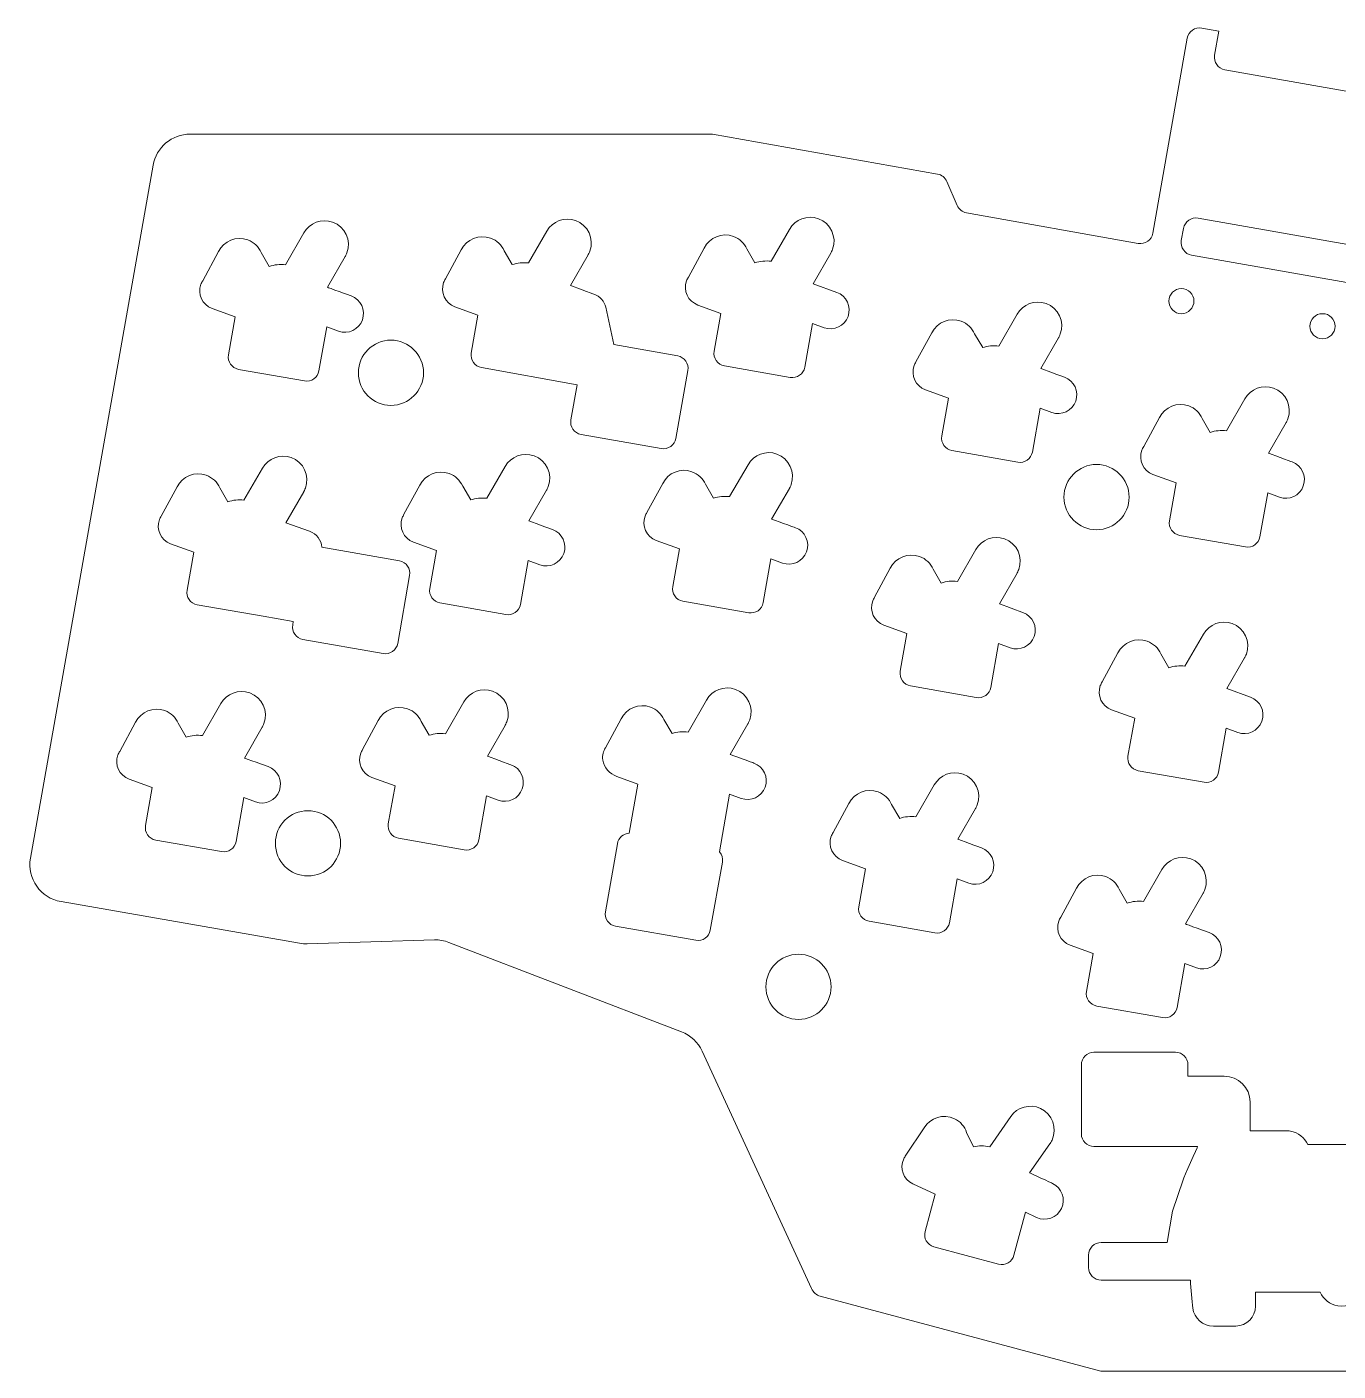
# Model space of a CAD drawing. Header units: millimetres. Extents: x 19 to 234, y -107 to 0.
# Drawn here: x 19.3 to 123.8, y -107.1 to 0.1 of the extents above; entities that cross this region are included whole.
import ezdxf

# ---------------------------------------------------------------- set-up
doc = ezdxf.new("R2010")
doc.units = ezdxf.units.MM
doc.header["$MEASUREMENT"] = 0
doc.layers.add('cut', color=7, linetype='Continuous', lineweight=0)

msp = doc.modelspace()

# ---------------------------------------------------------------- linework, layer by layer
at = {"layer": 'cut', "color": 18, "lineweight": 9, "true_color": 0x000000}
for points, knots in [([(233.79, -66.18), (233.79, -66.18), (224.05, -10.95), (224.05, -10.95), (223.8, -9.52), (222.55, -8.47), (221.09, -8.47), (221.09, -8.47), (162.27, -8.47), (162.27, -8.47), (162.27, -8.47), (161.22, -14.41), (161.22, -14.41), (161.08, -15.23), (160.3, -15.77), (159.48, -15.63), (159.48, -15.63), (152.59, -14.41), (152.59, -14.41), (151.77, -14.27), (151.23, -13.49), (151.37, -12.67), (151.37, -12.67), (152.39, -6.91), (152.39, -6.91), (152.39, -6.91), (144.87, -5.6), (144.87, -5.6), (144.87, -5.6), (144.51, -7.56), (144.51, -7.56), (144.41, -8.1), (143.89, -8.47), (143.35, -8.37), (143.35, -8.37), (114.8, -3.34), (114.8, -3.34), (114.25, -3.24), (113.89, -2.72), (113.98, -2.17), (113.98, -2.17), (114.33, -0.25), (114.33, -0.25), (114.33, -0.25), (112.96, -0.02), (112.96, -0.02), (112.42, 0.08), (111.9, -0.28), (111.8, -0.83), (111.8, -0.83), (109.06, -16.37), (109.06, -16.37), (108.97, -16.91), (108.45, -17.27), (107.9, -17.18), (107.9, -17.18), (94.2, -14.74), (94.2, -14.74), (93.87, -14.68), (93.59, -14.46), (93.46, -14.15), (93.46, -14.15), (92.63, -12.24), (92.63, -12.24), (92.5, -11.93), (92.22, -11.71), (91.89, -11.65), (91.89, -11.65), (73.93, -8.47), (73.93, -8.47), (73.93, -8.47), (32.28, -8.47), (32.28, -8.47), (30.83, -8.47), (29.58, -9.52), (29.33, -10.95), (29.33, -10.95), (19.55, -66.18), (19.55, -66.18), (19.27, -67.81), (20.36, -69.37), (21.99, -69.65), (21.99, -69.65), (41.02, -72.96), (41.02, -72.96), (41.22, -73), (41.43, -73.01), (41.63, -73.01), (41.63, -73.01), (51.76, -72.7), (51.76, -72.7), (52.15, -72.69), (52.55, -72.75), (52.92, -72.9), (52.92, -72.9), (71.47, -80.02), (71.47, -80.02), (72.2, -80.3), (72.79, -80.86), (73.12, -81.57), (73.12, -81.57), (81.85, -100.49), (81.85, -100.49), (81.97, -100.79), (82.22, -101.01), (82.52, -101.1), (82.52, -101.1), (104.9, -107.07), (104.9, -107.07), (104.9, -107.07), (148.46, -107.07), (148.46, -107.07), (148.46, -107.07), (170.85, -101.07), (170.85, -101.07), (171.16, -100.99), (171.41, -100.77), (171.52, -100.47), (171.52, -100.47), (180.26, -81.57), (180.26, -81.57), (180.59, -80.86), (181.18, -80.3), (181.91, -80.02), (181.91, -80.02), (200.44, -72.9), (200.44, -72.9), (200.82, -72.75), (201.21, -72.69), (201.61, -72.7), (201.61, -72.7), (211.74, -73.01), (211.74, -73.01), (211.94, -73.01), (212.14, -73), (212.34, -72.96), (212.34, -72.96), (231.35, -69.66), (231.35, -69.66), (232.98, -69.37), (234.07, -67.82), (233.79, -66.18)], [0, 0, 0, 0, 1, 1, 1, 2, 2, 2, 3, 3, 3, 4, 4, 4, 5, 5, 5, 6, 6, 6, 7, 7, 7, 8, 8, 8, 9, 9, 9, 10, 10, 10, 11, 11, 11, 12, 12, 12, 13, 13, 13, 14, 14, 14, 15, 15, 15, 16, 16, 16, 17, 17, 17, 18, 18, 18, 19, 19, 19, 20, 20, 20, 21, 21, 21, 22, 22, 22, 23, 23, 23, 24, 24, 24, 25, 25, 25, 26, 26, 26, 27, 27, 27, 28, 28, 28, 29, 29, 29, 30, 30, 30, 31, 31, 31, 32, 32, 32, 33, 33, 33, 34, 34, 34, 35, 35, 35, 36, 36, 36, 37, 37, 37, 38, 38, 38, 39, 39, 39, 40, 40, 40, 41, 41, 41, 42, 42, 42, 43, 43, 43, 44, 44, 44, 45, 45, 45, 46, 46, 46, 47, 47, 47, 47]), ([(71.87, -20.16), (71.91, -20.06), (71.96, -19.96), (72.02, -19.87), (72.02, -19.87), (73.28, -17.55), (73.28, -17.55), (73.71, -16.7), (74.7, -16.29), (75.61, -16.62), (76.11, -16.8), (76.49, -17.17), (76.69, -17.62), (76.69, -17.62), (77.33, -18.73), (77.33, -18.73), (77.74, -18.6), (78.18, -18.55), (78.62, -18.6), (78.62, -18.6), (80.09, -16.06), (80.09, -16.06), (80.54, -15.27), (81.5, -14.89), (82.39, -15.21), (83.37, -15.57), (83.88, -16.66), (83.52, -17.65), (83.48, -17.75), (83.38, -17.95), (83.38, -17.95), (83.38, -17.95), (81.97, -20.4), (81.97, -20.4), (81.97, -20.4), (83.85, -21.08), (83.85, -21.08), (84.63, -21.36), (85.04, -22.22), (84.75, -23), (84.47, -23.77), (83.62, -24.17), (82.84, -23.9), (82.84, -23.9), (81.91, -23.56), (81.91, -23.56), (81.91, -23.56), (81.3, -27.05), (81.3, -27.05), (81.2, -27.59), (80.68, -27.96), (80.14, -27.86), (80.14, -27.86), (74.89, -26.94), (74.89, -26.94), (74.34, -26.84), (73.98, -26.32), (74.07, -25.78), (74.07, -25.78), (74.61, -22.76), (74.61, -22.76), (74.61, -22.76), (72.77, -22.09), (72.77, -22.09), (71.99, -21.8), (71.59, -20.94), (71.87, -20.16)], [0, 0, 0, 0, 1, 1, 1, 2, 2, 2, 3, 3, 3, 4, 4, 4, 5, 5, 5, 6, 6, 6, 7, 7, 7, 8, 8, 8, 9, 9, 9, 10, 10, 10, 11, 11, 11, 12, 12, 12, 13, 13, 13, 14, 14, 14, 15, 15, 15, 16, 16, 16, 17, 17, 17, 18, 18, 18, 19, 19, 19, 20, 20, 20, 21, 21, 21, 22, 22, 22, 22]), ([(33.14, -20.44), (33.18, -20.34), (33.23, -20.24), (33.29, -20.15), (33.29, -20.15), (34.54, -17.83), (34.54, -17.83), (34.97, -16.98), (35.97, -16.57), (36.88, -16.9), (37.38, -17.08), (37.75, -17.45), (37.96, -17.9), (37.96, -17.9), (38.6, -19.01), (38.6, -19.01), (39.01, -18.88), (39.45, -18.83), (39.89, -18.88), (39.89, -18.88), (41.36, -16.34), (41.36, -16.34), (41.81, -15.55), (42.77, -15.17), (43.65, -15.49), (44.64, -15.85), (45.15, -16.94), (44.79, -17.93), (44.75, -18.03), (44.65, -18.23), (44.65, -18.23), (44.65, -18.23), (43.24, -20.68), (43.24, -20.68), (43.24, -20.68), (45.11, -21.36), (45.12, -21.36), (45.9, -21.64), (46.3, -22.5), (46.02, -23.28), (45.74, -24.05), (44.89, -24.45), (44.11, -24.18), (44.11, -24.18), (43.18, -23.84), (43.18, -23.84), (43.18, -23.84), (42.56, -27.33), (42.56, -27.33), (42.47, -27.87), (41.95, -28.24), (41.4, -28.14), (41.4, -28.14), (36.15, -27.22), (36.15, -27.22), (35.61, -27.12), (35.25, -26.6), (35.34, -26.06), (35.34, -26.06), (35.88, -23.04), (35.88, -23.04), (35.88, -23.04), (34.03, -22.37), (34.03, -22.37), (33.26, -22.08), (32.85, -21.22), (33.14, -20.44)], [0, 0, 0, 0, 1, 1, 1, 2, 2, 2, 3, 3, 3, 4, 4, 4, 5, 5, 5, 6, 6, 6, 7, 7, 7, 8, 8, 8, 9, 9, 9, 10, 10, 10, 11, 11, 11, 12, 12, 12, 13, 13, 13, 14, 14, 14, 15, 15, 15, 16, 16, 16, 17, 17, 17, 18, 18, 18, 19, 19, 19, 20, 20, 20, 21, 21, 21, 22, 22, 22, 22]), ([(62.65, -31.24), (62.65, -31.24), (63.14, -28.44), (63.14, -28.44), (63.14, -28.44), (55.52, -27.08), (55.52, -27.08), (54.98, -26.98), (54.61, -26.46), (54.71, -25.92), (54.71, -25.92), (55.24, -22.9), (55.24, -22.9), (55.24, -22.9), (53.4, -22.23), (53.4, -22.23), (52.62, -21.94), (52.22, -21.08), (52.5, -20.3), (52.54, -20.2), (52.59, -20.1), (52.65, -20.01), (52.65, -20.01), (53.91, -17.69), (53.91, -17.69), (54.34, -16.84), (55.33, -16.43), (56.25, -16.76), (56.75, -16.94), (57.12, -17.31), (57.32, -17.76), (57.32, -17.76), (57.97, -18.87), (57.97, -18.87), (58.38, -18.74), (58.81, -18.69), (59.26, -18.74), (59.26, -18.74), (60.72, -16.2), (60.72, -16.2), (61.17, -15.41), (62.14, -15.03), (63.02, -15.35), (64.01, -15.71), (64.52, -16.8), (64.16, -17.79), (64.12, -17.89), (64.02, -18.09), (64.02, -18.09), (64.02, -18.09), (62.61, -20.54), (62.61, -20.54), (62.61, -20.54), (64.48, -21.22), (64.49, -21.22), (64.98, -21.4), (65.32, -21.8), (65.43, -22.27), (65.43, -22.27), (65.43, -22.27), (65.43, -22.27), (65.43, -22.27), (66.07, -25.25), (66.07, -25.25), (66.07, -25.25), (71.17, -26.15), (71.17, -26.15), (71.71, -26.24), (72.07, -26.76), (71.98, -27.3), (71.98, -27.3), (71.02, -32.72), (71.02, -32.72), (70.93, -33.26), (70.41, -33.63), (69.86, -33.53), (69.86, -33.53), (63.46, -32.4), (63.46, -32.4), (62.92, -32.31), (62.55, -31.79), (62.65, -31.24)], [0, 0, 0, 0, 1, 1, 1, 2, 2, 2, 3, 3, 3, 4, 4, 4, 5, 5, 5, 6, 6, 6, 7, 7, 7, 8, 8, 8, 9, 9, 9, 10, 10, 10, 11, 11, 11, 12, 12, 12, 13, 13, 13, 14, 14, 14, 15, 15, 15, 16, 16, 16, 17, 17, 17, 18, 18, 18, 19, 19, 19, 20, 20, 20, 21, 21, 21, 22, 22, 22, 23, 23, 23, 24, 24, 24, 25, 25, 25, 26, 26, 26, 27, 27, 27, 27]), ([(111.33, -16.95), (111.33, -16.95), (111.51, -15.98), (111.51, -15.98), (111.6, -15.43), (112.12, -15.07), (112.67, -15.16), (112.67, -15.16), (141.22, -20.2), (141.22, -20.2), (141.77, -20.29), (142.13, -20.81), (142.03, -21.36), (142.03, -21.36), (141.86, -22.34), (141.86, -22.34), (141.77, -22.88), (141.25, -23.25), (140.7, -23.15), (140.7, -23.15), (112.15, -18.12), (112.15, -18.12), (111.6, -18.02), (111.24, -17.5), (111.33, -16.95)], [0, 0, 0, 0, 1, 1, 1, 2, 2, 2, 3, 3, 3, 4, 4, 4, 5, 5, 5, 6, 6, 6, 7, 7, 7, 8, 8, 8, 8]), ([(111.34, -20.78), (111.89, -20.78), (112.34, -21.23), (112.34, -21.78), (112.34, -22.33), (111.89, -22.78), (111.34, -22.78), (110.79, -22.78), (110.34, -22.33), (110.34, -21.78), (110.34, -21.23), (110.79, -20.78), (111.34, -20.78)], [0, 0, 0, 0, 1, 1, 1, 2, 2, 2, 3, 3, 3, 4, 4, 4, 4]), ([(90.03, -26.92), (90.06, -26.81), (90.11, -26.72), (90.17, -26.63), (90.17, -26.63), (91.43, -24.3), (91.43, -24.3), (91.86, -23.46), (92.85, -23.04), (93.77, -23.38), (94.27, -23.56), (94.64, -23.93), (94.85, -24.38), (94.85, -24.38), (95.49, -25.49), (95.49, -25.49), (95.9, -25.35), (96.34, -25.31), (96.78, -25.36), (96.78, -25.36), (98.24, -22.82), (98.24, -22.82), (98.69, -22.03), (99.66, -21.65), (100.54, -21.97), (101.53, -22.33), (102.04, -23.42), (101.68, -24.4), (101.64, -24.51), (101.54, -24.7), (101.54, -24.7), (101.54, -24.7), (100.13, -27.15), (100.13, -27.15), (100.13, -27.15), (102, -27.83), (102.01, -27.84), (102.79, -28.12), (103.19, -28.98), (102.91, -29.76), (102.63, -30.53), (101.77, -30.93), (101, -30.66), (101, -30.66), (100.07, -30.32), (100.07, -30.32), (100.07, -30.32), (99.45, -33.81), (99.45, -33.81), (99.35, -34.35), (98.84, -34.71), (98.29, -34.62), (98.29, -34.62), (93.04, -33.69), (93.04, -33.69), (92.5, -33.6), (92.13, -33.08), (92.23, -32.53), (92.23, -32.53), (92.76, -29.51), (92.76, -29.51), (92.76, -29.51), (90.92, -28.84), (90.92, -28.84), (90.14, -28.56), (89.74, -27.7), (90.03, -26.92)], [0, 0, 0, 0, 1, 1, 1, 2, 2, 2, 3, 3, 3, 4, 4, 4, 5, 5, 5, 6, 6, 6, 7, 7, 7, 8, 8, 8, 9, 9, 9, 10, 10, 10, 11, 11, 11, 12, 12, 12, 13, 13, 13, 14, 14, 14, 15, 15, 15, 16, 16, 16, 17, 17, 17, 18, 18, 18, 19, 19, 19, 20, 20, 20, 21, 21, 21, 22, 22, 22, 22]), ([(123.59, -23.78), (123.59, -24.33), (123.14, -24.78), (122.59, -24.78), (122.03, -24.78), (121.59, -24.33), (121.59, -23.78), (121.59, -23.23), (122.03, -22.78), (122.59, -22.78), (123.14, -22.78), (123.59, -23.23), (123.59, -23.78)], [0, 0, 0, 0, 1, 1, 1, 2, 2, 2, 3, 3, 3, 4, 4, 4, 4]), ([(48.3, -24.89), (49.73, -24.89), (50.9, -26.06), (50.9, -27.49), (50.9, -28.93), (49.73, -30.09), (48.3, -30.09), (46.86, -30.09), (45.7, -28.93), (45.7, -27.49), (45.7, -26.06), (46.86, -24.89), (48.3, -24.89)], [0, 0, 0, 0, 1, 1, 1, 2, 2, 2, 3, 3, 3, 4, 4, 4, 4]), ([(108.18, -33.67), (108.22, -33.57), (108.27, -33.47), (108.33, -33.38), (108.33, -33.38), (109.58, -31.06), (109.58, -31.06), (110.01, -30.22), (111.01, -29.8), (111.92, -30.13), (112.42, -30.31), (112.79, -30.68), (113, -31.13), (113, -31.13), (113.64, -32.24), (113.64, -32.24), (114.05, -32.11), (114.49, -32.06), (114.93, -32.11), (114.93, -32.11), (116.4, -29.57), (116.4, -29.57), (116.84, -28.78), (117.81, -28.4), (118.69, -28.72), (119.68, -29.08), (120.19, -30.17), (119.83, -31.16), (119.79, -31.26), (119.69, -31.46), (119.69, -31.46), (119.69, -31.46), (118.28, -33.91), (118.28, -33.91), (118.28, -33.91), (120.15, -34.59), (120.16, -34.59), (120.94, -34.87), (121.34, -35.73), (121.06, -36.51), (120.78, -37.29), (119.93, -37.69), (119.15, -37.41), (119.15, -37.41), (118.22, -37.07), (118.22, -37.07), (118.22, -37.07), (117.6, -40.56), (117.6, -40.56), (117.51, -41.11), (116.99, -41.47), (116.44, -41.37), (116.44, -41.37), (111.19, -40.45), (111.19, -40.45), (110.65, -40.35), (110.29, -39.83), (110.38, -39.29), (110.38, -39.29), (110.92, -36.27), (110.92, -36.27), (110.92, -36.27), (109.07, -35.6), (109.07, -35.6), (108.3, -35.31), (107.89, -34.45), (108.18, -33.67)], [0, 0, 0, 0, 1, 1, 1, 2, 2, 2, 3, 3, 3, 4, 4, 4, 5, 5, 5, 6, 6, 6, 7, 7, 7, 8, 8, 8, 9, 9, 9, 10, 10, 10, 11, 11, 11, 12, 12, 12, 13, 13, 13, 14, 14, 14, 15, 15, 15, 16, 16, 16, 17, 17, 17, 18, 18, 18, 19, 19, 19, 20, 20, 20, 21, 21, 21, 22, 22, 22, 22]), ([(29.83, -39.2), (29.87, -39.1), (29.92, -39), (29.98, -38.91), (29.98, -38.91), (31.24, -36.59), (31.24, -36.59), (31.67, -35.74), (32.66, -35.33), (33.57, -35.66), (34.07, -35.84), (34.45, -36.21), (34.65, -36.66), (34.65, -36.66), (35.29, -37.77), (35.29, -37.77), (35.7, -37.64), (36.14, -37.59), (36.58, -37.64), (36.58, -37.64), (38.05, -35.1), (38.05, -35.1), (38.5, -34.31), (39.46, -33.93), (40.35, -34.25), (41.33, -34.61), (41.84, -35.7), (41.48, -36.69), (41.44, -36.79), (41.34, -36.99), (41.34, -36.99), (41.34, -36.99), (39.93, -39.44), (39.93, -39.44), (39.93, -39.44), (41.81, -40.12), (41.81, -40.12), (42.38, -40.33), (42.74, -40.83), (42.79, -41.39), (42.79, -41.39), (48.98, -42.49), (48.98, -42.49), (49.53, -42.58), (49.89, -43.1), (49.79, -43.64), (49.79, -43.64), (48.84, -49.06), (48.84, -49.06), (48.74, -49.6), (48.22, -49.97), (47.68, -49.87), (47.68, -49.87), (41.28, -48.74), (41.28, -48.74), (40.73, -48.65), (40.37, -48.13), (40.47, -47.59), (40.47, -47.59), (40.51, -47.33), (40.51, -47.33), (40.51, -47.33), (38.1, -46.9), (38.1, -46.9), (38.1, -46.9), (38.1, -46.9), (38.1, -46.9), (38.1, -46.9), (32.85, -45.98), (32.85, -45.98), (32.3, -45.88), (31.94, -45.36), (32.04, -44.82), (32.04, -44.82), (32.57, -41.8), (32.57, -41.8), (32.57, -41.8), (30.73, -41.13), (30.73, -41.13), (29.95, -40.84), (29.55, -39.98), (29.83, -39.2)], [0, 0, 0, 0, 1, 1, 1, 2, 2, 2, 3, 3, 3, 4, 4, 4, 5, 5, 5, 6, 6, 6, 7, 7, 7, 8, 8, 8, 9, 9, 9, 10, 10, 10, 11, 11, 11, 12, 12, 12, 13, 13, 13, 14, 14, 14, 15, 15, 15, 16, 16, 16, 17, 17, 17, 18, 18, 18, 19, 19, 19, 20, 20, 20, 21, 21, 21, 22, 22, 22, 23, 23, 23, 24, 24, 24, 25, 25, 25, 26, 26, 26, 27, 27, 27, 27]), ([(62.08, -41.9), (61.8, -42.68), (60.94, -43.08), (60.17, -42.8), (60.17, -42.8), (59.24, -42.46), (59.24, -42.46), (59.24, -42.46), (58.62, -45.95), (58.62, -45.95), (58.53, -46.5), (58.01, -46.86), (57.46, -46.76), (57.46, -46.76), (52.21, -45.84), (52.21, -45.84), (51.67, -45.74), (51.31, -45.22), (51.4, -44.68), (51.4, -44.68), (51.93, -41.66), (51.93, -41.66), (51.93, -41.66), (50.09, -40.99), (50.09, -40.99), (49.31, -40.7), (48.91, -39.84), (49.2, -39.06), (49.23, -38.96), (49.29, -38.86), (49.34, -38.77), (49.34, -38.77), (50.6, -36.45), (50.6, -36.45), (51.03, -35.6), (52.03, -35.19), (52.94, -35.52), (53.44, -35.7), (53.81, -36.07), (54.02, -36.52), (54.02, -36.52), (54.66, -37.63), (54.66, -37.63), (55.07, -37.5), (55.51, -37.45), (55.95, -37.5), (55.95, -37.5), (57.41, -34.96), (57.41, -34.96), (57.86, -34.17), (58.83, -33.79), (59.71, -34.11), (60.7, -34.47), (61.21, -35.56), (60.85, -36.55), (60.81, -36.65), (60.71, -36.85), (60.71, -36.85), (60.71, -36.85), (59.3, -39.3), (59.3, -39.3), (59.3, -39.3), (61.17, -39.98), (61.18, -39.98), (61.96, -40.26), (62.36, -41.12), (62.08, -41.9)], [0, 0, 0, 0, 1, 1, 1, 2, 2, 2, 3, 3, 3, 4, 4, 4, 5, 5, 5, 6, 6, 6, 7, 7, 7, 8, 8, 8, 9, 9, 9, 10, 10, 10, 11, 11, 11, 12, 12, 12, 13, 13, 13, 14, 14, 14, 15, 15, 15, 16, 16, 16, 17, 17, 17, 18, 18, 18, 19, 19, 19, 20, 20, 20, 21, 21, 21, 22, 22, 22, 22]), ([(69.46, -40.85), (68.68, -40.56), (68.28, -39.7), (68.56, -38.92), (68.6, -38.82), (68.65, -38.72), (68.71, -38.63), (68.71, -38.63), (69.97, -36.31), (69.97, -36.31), (70.4, -35.46), (71.39, -35.05), (72.3, -35.38), (72.8, -35.56), (73.18, -35.93), (73.38, -36.38), (73.38, -36.38), (74.02, -37.49), (74.02, -37.49), (74.43, -37.36), (74.87, -37.31), (75.31, -37.36), (75.31, -37.36), (76.78, -34.82), (76.78, -34.82), (77.23, -34.03), (78.19, -33.65), (79.08, -33.97), (80.06, -34.33), (80.57, -35.42), (80.21, -36.41), (80.18, -36.51), (80.08, -36.71), (80.08, -36.71), (80.08, -36.71), (78.66, -39.16), (78.66, -39.16), (78.66, -39.16), (80.54, -39.84), (80.55, -39.84), (81.33, -40.12), (81.73, -40.98), (81.44, -41.76), (81.16, -42.54), (80.31, -42.94), (79.53, -42.66), (79.53, -42.66), (78.6, -42.32), (78.6, -42.32), (78.6, -42.32), (77.99, -45.81), (77.99, -45.81), (77.89, -46.36), (77.37, -46.72), (76.83, -46.62), (76.83, -46.62), (71.58, -45.7), (71.58, -45.7), (71.03, -45.6), (70.67, -45.08), (70.77, -44.54), (70.77, -44.54), (71.3, -41.52), (71.3, -41.52), (71.3, -41.52), (69.46, -40.85), (69.46, -40.85)], [0, 0, 0, 0, 1, 1, 1, 2, 2, 2, 3, 3, 3, 4, 4, 4, 5, 5, 5, 6, 6, 6, 7, 7, 7, 8, 8, 8, 9, 9, 9, 10, 10, 10, 11, 11, 11, 12, 12, 12, 13, 13, 13, 14, 14, 14, 15, 15, 15, 16, 16, 16, 17, 17, 17, 18, 18, 18, 19, 19, 19, 20, 20, 20, 21, 21, 21, 22, 22, 22, 22]), ([(107.17, -37.4), (107.17, -38.84), (106.01, -40), (104.57, -40), (103.14, -40), (101.97, -38.84), (101.97, -37.4), (101.97, -35.97), (103.14, -34.8), (104.57, -34.8), (106.01, -34.8), (107.17, -35.97), (107.17, -37.4)], [0, 0, 0, 0, 1, 1, 1, 2, 2, 2, 3, 3, 3, 4, 4, 4, 4]), ([(86.72, -45.68), (86.76, -45.57), (86.81, -45.48), (86.86, -45.39), (86.86, -45.39), (88.12, -43.07), (88.12, -43.07), (88.55, -42.22), (89.55, -41.8), (90.46, -42.14), (90.96, -42.32), (91.33, -42.69), (91.54, -43.14), (91.54, -43.14), (92.18, -44.25), (92.18, -44.25), (92.59, -44.11), (93.03, -44.07), (93.47, -44.12), (93.47, -44.12), (94.94, -41.58), (94.94, -41.58), (95.38, -40.79), (96.35, -40.41), (97.23, -40.73), (98.22, -41.09), (98.73, -42.18), (98.37, -43.16), (98.33, -43.27), (98.23, -43.47), (98.23, -43.47), (98.23, -43.47), (96.82, -45.91), (96.82, -45.91), (96.82, -45.91), (98.69, -46.59), (98.7, -46.6), (99.48, -46.88), (99.88, -47.74), (99.6, -48.52), (99.32, -49.29), (98.46, -49.69), (97.69, -49.42), (97.69, -49.42), (96.76, -49.08), (96.76, -49.08), (96.76, -49.08), (96.14, -52.57), (96.14, -52.57), (96.05, -53.11), (95.53, -53.47), (94.98, -53.38), (94.98, -53.38), (89.73, -52.45), (89.73, -52.45), (89.19, -52.36), (88.83, -51.84), (88.92, -51.29), (88.92, -51.29), (89.45, -48.27), (89.45, -48.27), (89.45, -48.27), (87.61, -47.6), (87.61, -47.6), (86.84, -47.32), (86.43, -46.46), (86.72, -45.68)], [0, 0, 0, 0, 1, 1, 1, 2, 2, 2, 3, 3, 3, 4, 4, 4, 5, 5, 5, 6, 6, 6, 7, 7, 7, 8, 8, 8, 9, 9, 9, 10, 10, 10, 11, 11, 11, 12, 12, 12, 13, 13, 13, 14, 14, 14, 15, 15, 15, 16, 16, 16, 17, 17, 17, 18, 18, 18, 19, 19, 19, 20, 20, 20, 21, 21, 21, 22, 22, 22, 22]), ([(108.61, -48.89), (109.11, -49.07), (109.49, -49.44), (109.69, -49.89), (109.69, -49.89), (110.33, -51), (110.33, -51), (110.74, -50.87), (111.18, -50.82), (111.62, -50.88), (111.62, -50.88), (113.09, -48.34), (113.09, -48.34), (113.54, -47.54), (114.5, -47.16), (115.39, -47.48), (116.37, -47.84), (116.88, -48.93), (116.52, -49.92), (116.48, -50.02), (116.38, -50.22), (116.38, -50.22), (116.38, -50.22), (114.97, -52.67), (114.97, -52.67), (114.97, -52.67), (116.85, -53.35), (116.85, -53.35), (117.63, -53.63), (118.04, -54.49), (117.75, -55.27), (117.47, -56.05), (116.62, -56.45), (115.84, -56.17), (115.84, -56.17), (114.91, -55.83), (114.91, -55.83), (114.91, -55.83), (114.3, -59.32), (114.3, -59.32), (114.2, -59.87), (113.68, -60.23), (113.14, -60.13), (113.14, -60.13), (107.89, -59.21), (107.89, -59.21), (107.34, -59.11), (106.98, -58.59), (107.07, -58.05), (107.07, -58.05), (107.61, -55.03), (107.61, -55.03), (107.61, -55.03), (105.77, -54.36), (105.77, -54.36), (104.99, -54.07), (104.59, -53.21), (104.87, -52.43), (104.91, -52.33), (104.96, -52.23), (105.02, -52.14), (105.02, -52.14), (106.28, -49.82), (106.28, -49.82), (106.71, -48.98), (107.7, -48.56), (108.61, -48.89)], [0, 0, 0, 0, 1, 1, 1, 2, 2, 2, 3, 3, 3, 4, 4, 4, 5, 5, 5, 6, 6, 6, 7, 7, 7, 8, 8, 8, 9, 9, 9, 10, 10, 10, 11, 11, 11, 12, 12, 12, 13, 13, 13, 14, 14, 14, 15, 15, 15, 16, 16, 16, 17, 17, 17, 18, 18, 18, 19, 19, 19, 20, 20, 20, 21, 21, 21, 22, 22, 22, 22]), ([(76.23, -61.42), (76.23, -61.42), (75.3, -61.08), (75.3, -61.08), (75.3, -61.08), (74.5, -65.68), (74.5, -65.68), (74.69, -65.9), (74.78, -66.2), (74.73, -66.5), (74.73, -66.5), (73.77, -71.92), (73.77, -71.92), (73.68, -72.46), (73.16, -72.83), (72.61, -72.73), (72.61, -72.73), (66.21, -71.6), (66.21, -71.6), (65.67, -71.51), (65.31, -70.99), (65.4, -70.45), (65.4, -70.45), (66.36, -65.03), (66.36, -65.03), (66.44, -64.55), (66.85, -64.22), (67.31, -64.2), (67.31, -64.2), (67.99, -60.28), (67.99, -60.28), (67.99, -60.28), (66.32, -59.67), (66.32, -59.67), (65.74, -59.46), (65.29, -58.97), (65.2, -58.36), (65.13, -57.95), (65.24, -57.65), (65.4, -57.39), (65.4, -57.39), (66.66, -55.07), (66.66, -55.07), (67.09, -54.23), (68.08, -53.81), (69, -54.14), (69.5, -54.32), (69.87, -54.69), (70.07, -55.14), (70.07, -55.14), (70.72, -56.25), (70.72, -56.25), (71.13, -56.12), (71.56, -56.07), (72.01, -56.13), (72.01, -56.13), (73.47, -53.58), (73.47, -53.58), (73.92, -52.79), (74.89, -52.41), (75.77, -52.73), (76.76, -53.09), (77.27, -54.18), (76.91, -55.17), (76.87, -55.27), (76.77, -55.47), (76.77, -55.47), (76.77, -55.47), (75.36, -57.92), (75.36, -57.92), (75.36, -57.92), (77.23, -58.6), (77.24, -58.6), (78.02, -58.88), (78.42, -59.74), (78.14, -60.52), (77.85, -61.3), (77, -61.7), (76.23, -61.42)], [0, 0, 0, 0, 1, 1, 1, 2, 2, 2, 3, 3, 3, 4, 4, 4, 5, 5, 5, 6, 6, 6, 7, 7, 7, 8, 8, 8, 9, 9, 9, 10, 10, 10, 11, 11, 11, 12, 12, 12, 13, 13, 13, 14, 14, 14, 15, 15, 15, 16, 16, 16, 17, 17, 17, 18, 18, 18, 19, 19, 19, 20, 20, 20, 21, 21, 21, 22, 22, 22, 23, 23, 23, 24, 24, 24, 25, 25, 25, 26, 26, 26, 26]), ([(37.49, -61.7), (37.49, -61.7), (36.56, -61.36), (36.56, -61.36), (36.56, -61.36), (35.95, -64.85), (35.95, -64.85), (35.85, -65.4), (35.33, -65.76), (34.79, -65.66), (34.79, -65.66), (29.54, -64.74), (29.54, -64.74), (28.99, -64.64), (28.63, -64.12), (28.73, -63.58), (28.73, -63.58), (29.26, -60.56), (29.26, -60.56), (29.26, -60.56), (27.42, -59.89), (27.42, -59.89), (26.64, -59.6), (26.24, -58.74), (26.52, -57.96), (26.56, -57.86), (26.61, -57.76), (26.67, -57.67), (26.67, -57.67), (27.93, -55.35), (27.93, -55.35), (28.36, -54.51), (29.35, -54.09), (30.26, -54.42), (30.76, -54.6), (31.14, -54.97), (31.34, -55.42), (31.34, -55.42), (31.98, -56.53), (31.98, -56.53), (32.39, -56.4), (32.83, -56.35), (33.27, -56.41), (33.27, -56.41), (34.74, -53.86), (34.74, -53.86), (35.19, -53.07), (36.15, -52.69), (37.04, -53.01), (38.02, -53.37), (38.53, -54.46), (38.17, -55.45), (38.14, -55.55), (38.04, -55.75), (38.04, -55.75), (38.04, -55.75), (36.62, -58.2), (36.62, -58.2), (36.62, -58.2), (38.5, -58.88), (38.51, -58.88), (39.29, -59.16), (39.69, -60.02), (39.4, -60.8), (39.12, -61.58), (38.27, -61.98), (37.49, -61.7)], [0, 0, 0, 0, 1, 1, 1, 2, 2, 2, 3, 3, 3, 4, 4, 4, 5, 5, 5, 6, 6, 6, 7, 7, 7, 8, 8, 8, 9, 9, 9, 10, 10, 10, 11, 11, 11, 12, 12, 12, 13, 13, 13, 14, 14, 14, 15, 15, 15, 16, 16, 16, 17, 17, 17, 18, 18, 18, 19, 19, 19, 20, 20, 20, 21, 21, 21, 22, 22, 22, 22]), ([(58.77, -60.66), (58.49, -61.44), (57.64, -61.84), (56.86, -61.56), (56.86, -61.56), (55.93, -61.22), (55.93, -61.22), (55.93, -61.22), (55.31, -64.71), (55.31, -64.71), (55.22, -65.26), (54.7, -65.62), (54.15, -65.52), (54.15, -65.52), (48.9, -64.6), (48.9, -64.6), (48.36, -64.5), (48, -63.98), (48.09, -63.44), (48.09, -63.44), (48.63, -60.42), (48.63, -60.42), (48.63, -60.42), (46.78, -59.75), (46.78, -59.75), (46.01, -59.46), (45.6, -58.6), (45.89, -57.82), (45.93, -57.72), (45.98, -57.62), (46.04, -57.53), (46.04, -57.53), (47.29, -55.21), (47.29, -55.21), (47.72, -54.37), (48.72, -53.95), (49.63, -54.28), (50.13, -54.46), (50.5, -54.83), (50.71, -55.28), (50.71, -55.28), (51.35, -56.39), (51.35, -56.39), (51.76, -56.26), (52.2, -56.21), (52.64, -56.27), (52.64, -56.27), (54.11, -53.72), (54.11, -53.72), (54.55, -52.93), (55.52, -52.55), (56.4, -52.87), (57.39, -53.23), (57.9, -54.32), (57.54, -55.31), (57.5, -55.41), (57.4, -55.61), (57.4, -55.61), (57.4, -55.61), (55.99, -58.06), (55.99, -58.06), (55.99, -58.06), (57.86, -58.74), (57.87, -58.74), (58.65, -59.02), (59.05, -59.88), (58.77, -60.66)], [0, 0, 0, 0, 1, 1, 1, 2, 2, 2, 3, 3, 3, 4, 4, 4, 5, 5, 5, 6, 6, 6, 7, 7, 7, 8, 8, 8, 9, 9, 9, 10, 10, 10, 11, 11, 11, 12, 12, 12, 13, 13, 13, 14, 14, 14, 15, 15, 15, 16, 16, 16, 17, 17, 17, 18, 18, 18, 19, 19, 19, 20, 20, 20, 21, 21, 21, 22, 22, 22, 22]), ([(85.61, -70.05), (85.61, -70.05), (86.15, -67.03), (86.15, -67.03), (86.15, -67.03), (84.31, -66.36), (84.31, -66.36), (83.53, -66.08), (83.13, -65.22), (83.41, -64.44), (83.45, -64.34), (83.5, -64.24), (83.56, -64.15), (83.56, -64.15), (84.82, -61.83), (84.82, -61.83), (85.24, -60.98), (86.24, -60.57), (87.15, -60.9), (87.65, -61.08), (88.03, -61.45), (88.23, -61.9), (88.23, -61.9), (88.87, -63.01), (88.87, -63.01), (89.28, -62.88), (89.72, -62.83), (90.16, -62.88), (90.16, -62.88), (91.63, -60.34), (91.63, -60.34), (92.08, -59.55), (93.04, -59.17), (93.93, -59.49), (94.91, -59.85), (95.42, -60.94), (95.06, -61.92), (95.02, -62.03), (94.92, -62.23), (94.92, -62.23), (94.92, -62.23), (93.51, -64.67), (93.51, -64.67), (93.51, -64.67), (95.39, -65.35), (95.39, -65.36), (96.17, -65.64), (96.57, -66.5), (96.29, -67.28), (96.01, -68.05), (95.16, -68.45), (94.38, -68.18), (94.38, -68.18), (93.45, -67.84), (93.45, -67.84), (93.45, -67.84), (92.83, -71.33), (92.83, -71.33), (92.74, -71.87), (92.22, -72.23), (91.68, -72.14), (91.68, -72.14), (86.43, -71.21), (86.43, -71.21), (85.88, -71.12), (85.52, -70.6), (85.61, -70.05)], [0, 0, 0, 0, 1, 1, 1, 2, 2, 2, 3, 3, 3, 4, 4, 4, 5, 5, 5, 6, 6, 6, 7, 7, 7, 8, 8, 8, 9, 9, 9, 10, 10, 10, 11, 11, 11, 12, 12, 12, 13, 13, 13, 14, 14, 14, 15, 15, 15, 16, 16, 16, 17, 17, 17, 18, 18, 18, 19, 19, 19, 20, 20, 20, 21, 21, 21, 22, 22, 22, 22]), ([(41.68, -67.6), (40.25, -67.6), (39.08, -66.44), (39.08, -65), (39.08, -63.57), (40.25, -62.4), (41.68, -62.4), (43.12, -62.4), (44.28, -63.57), (44.28, -65), (44.28, -66.44), (43.12, -67.6), (41.68, -67.6)], [0, 0, 0, 0, 1, 1, 1, 2, 2, 2, 3, 3, 3, 4, 4, 4, 4]), ([(101.56, -71.2), (101.6, -71.09), (101.65, -70.99), (101.71, -70.9), (101.71, -70.9), (102.97, -68.58), (102.97, -68.58), (103.4, -67.74), (104.39, -67.32), (105.3, -67.65), (105.8, -67.83), (106.18, -68.2), (106.38, -68.65), (106.38, -68.65), (107.02, -69.76), (107.02, -69.76), (107.43, -69.63), (107.87, -69.58), (108.31, -69.64), (108.31, -69.64), (109.78, -67.1), (109.78, -67.1), (110.23, -66.3), (111.19, -65.92), (112.08, -66.24), (113.06, -66.6), (113.57, -67.69), (113.21, -68.68), (113.18, -68.78), (113.08, -68.98), (113.08, -68.98), (113.08, -68.98), (111.66, -71.43), (111.66, -71.43), (111.66, -71.43), (113.54, -72.11), (113.55, -72.11), (114.33, -72.4), (114.73, -73.25), (114.44, -74.03), (114.16, -74.81), (113.31, -75.21), (112.53, -74.93), (112.53, -74.93), (111.6, -74.59), (111.6, -74.59), (111.6, -74.59), (110.99, -78.08), (110.99, -78.08), (110.89, -78.63), (110.37, -78.99), (109.83, -78.89), (109.83, -78.89), (104.58, -77.97), (104.58, -77.97), (104.03, -77.87), (103.67, -77.35), (103.77, -76.81), (103.77, -76.81), (104.3, -73.79), (104.3, -73.79), (104.3, -73.79), (102.46, -73.12), (102.46, -73.12), (101.68, -72.83), (101.28, -71.97), (101.56, -71.2)], [0, 0, 0, 0, 1, 1, 1, 2, 2, 2, 3, 3, 3, 4, 4, 4, 5, 5, 5, 6, 6, 6, 7, 7, 7, 8, 8, 8, 9, 9, 9, 10, 10, 10, 11, 11, 11, 12, 12, 12, 13, 13, 13, 14, 14, 14, 15, 15, 15, 16, 16, 16, 17, 17, 17, 18, 18, 18, 19, 19, 19, 20, 20, 20, 21, 21, 21, 22, 22, 22, 22]), ([(80.8, -79.04), (79.36, -79.04), (78.2, -77.88), (78.2, -76.44), (78.2, -75), (79.36, -73.84), (80.8, -73.84), (82.23, -73.84), (83.4, -75), (83.4, -76.44), (83.4, -77.88), (82.23, -79.04), (80.8, -79.04)], [0, 0, 0, 0, 1, 1, 1, 2, 2, 2, 3, 3, 3, 4, 4, 4, 4]), ([(150.01, -87.99), (150.01, -88.54), (149.56, -88.99), (149.01, -88.99), (149.01, -88.99), (140.66, -88.99), (140.66, -88.99), (140.66, -88.99), (140.65, -89.87), (140.65, -89.87), (140.65, -89.87), (140.65, -89.87), (140.65, -89.87), (140.65, -89.96), (140.64, -90.05), (140.62, -90.14), (140.6, -90.25), (140.54, -90.46), (140.54, -90.46), (140.54, -90.46), (139.57, -93.12), (139.57, -93.12), (139.57, -93.12), (141.54, -93.46), (141.55, -93.47), (142.26, -93.59), (142.77, -94.21), (142.79, -94.91), (142.79, -94.91), (142.79, -94.91), (142.79, -94.91), (142.79, -94.91), (142.79, -96.82), (142.79, -96.82), (142.79, -96.82), (148.39, -96.82), (148.39, -96.82), (148.94, -96.82), (149.39, -97.27), (149.39, -97.82), (149.39, -97.82), (149.39, -98.82), (149.39, -98.82), (149.39, -99.37), (148.94, -99.82), (148.39, -99.82), (148.39, -99.82), (141.18, -99.82), (141.18, -99.82), (141.16, -100.76), (141.14, -101.67), (141.12, -101.98), (141.07, -102.83), (140.32, -103.48), (139.47, -103.48), (139.47, -103.48), (137.7, -103.48), (137.7, -103.48), (136.83, -103.48), (136.12, -102.77), (136.12, -101.9), (136.12, -101.9), (136.12, -100.79), (136.12, -100.79), (136.12, -100.79), (125.84, -100.79), (125.84, -100.79), (125.49, -101.55), (124.67, -102.02), (123.8, -101.86), (123.16, -101.75), (122.66, -101.34), (122.41, -100.79), (122.41, -100.79), (117.25, -100.79), (117.25, -100.79), (117.25, -100.79), (117.25, -101.9), (117.25, -101.9), (117.25, -102.77), (116.54, -103.48), (115.67, -103.48), (115.67, -103.48), (113.89, -103.48), (113.89, -103.48), (113.07, -103.48), (112.33, -102.87), (112.25, -102.05), (112.2, -101.47), (112.11, -100.49), (112.05, -99.82), (112.05, -99.82), (104.94, -99.82), (104.94, -99.82), (104.39, -99.82), (103.94, -99.37), (103.94, -98.82), (103.94, -98.82), (103.94, -97.82), (103.94, -97.82), (103.94, -97.27), (104.39, -96.82), (104.94, -96.82), (104.94, -96.82), (110.2, -96.82), (110.2, -96.82), (110.2, -96.82), (110.63, -94.33), (110.63, -94.33), (110.63, -94.33), (111.47, -91.83), (111.47, -91.83), (111.51, -91.69), (112.63, -89.16), (112.63, -89.16), (112.63, -89.16), (104.36, -89.16), (104.36, -89.16), (103.81, -89.16), (103.36, -88.71), (103.36, -88.16), (103.36, -88.16), (103.36, -82.66), (103.36, -82.66), (103.36, -82.11), (103.81, -81.66), (104.36, -81.66), (104.36, -81.66), (110.86, -81.66), (110.86, -81.66), (111.42, -81.66), (111.86, -82.11), (111.86, -82.66), (111.86, -82.66), (111.86, -83.56), (111.86, -83.56), (111.86, -83.56), (114.75, -83.56), (114.75, -83.56), (115.89, -83.56), (116.81, -84.48), (116.81, -85.62), (116.81, -85.62), (116.81, -87.92), (116.81, -87.92), (116.81, -87.92), (119.63, -87.92), (119.63, -87.92), (119.76, -87.91), (119.9, -87.92), (120.03, -87.94), (120.67, -88.05), (121.17, -88.47), (121.42, -89.02), (121.42, -89.02), (136.56, -89.02), (136.56, -89.02), (136.56, -89.02), (136.56, -85.62), (136.56, -85.62), (136.56, -84.48), (137.48, -83.56), (138.62, -83.56), (138.62, -83.56), (141.51, -83.56), (141.51, -83.56), (141.51, -83.56), (141.51, -82.49), (141.51, -82.49), (141.51, -81.94), (141.95, -81.49), (142.51, -81.49), (142.51, -81.49), (149.01, -81.49), (149.01, -81.49), (149.56, -81.49), (150.01, -81.94), (150.01, -82.49), (150.01, -82.49), (150.01, -87.99), (150.01, -87.99)], [0, 0, 0, 0, 1, 1, 1, 2, 2, 2, 3, 3, 3, 4, 4, 4, 5, 5, 5, 6, 6, 6, 7, 7, 7, 8, 8, 8, 9, 9, 9, 10, 10, 10, 11, 11, 11, 12, 12, 12, 13, 13, 13, 14, 14, 14, 15, 15, 15, 16, 16, 16, 17, 17, 17, 18, 18, 18, 19, 19, 19, 20, 20, 20, 21, 21, 21, 22, 22, 22, 23, 23, 23, 24, 24, 24, 25, 25, 25, 26, 26, 26, 27, 27, 27, 28, 28, 28, 29, 29, 29, 30, 30, 30, 31, 31, 31, 32, 32, 32, 33, 33, 33, 34, 34, 34, 35, 35, 35, 36, 36, 36, 37, 37, 37, 38, 38, 38, 39, 39, 39, 40, 40, 40, 41, 41, 41, 42, 42, 42, 43, 43, 43, 44, 44, 44, 45, 45, 45, 46, 46, 46, 47, 47, 47, 48, 48, 48, 49, 49, 49, 50, 50, 50, 51, 51, 51, 52, 52, 52, 53, 53, 53, 54, 54, 54, 55, 55, 55, 56, 56, 56, 57, 57, 57, 58, 58, 58, 59, 59, 59, 60, 60, 60, 60]), ([(101.78, -94.1), (101.43, -94.85), (100.54, -95.17), (99.79, -94.83), (99.79, -94.83), (98.9, -94.41), (98.9, -94.41), (98.9, -94.41), (97.98, -97.83), (97.98, -97.83), (97.84, -98.37), (97.29, -98.68), (96.75, -98.54), (96.75, -98.54), (91.6, -97.16), (91.6, -97.16), (91.07, -97.02), (90.75, -96.47), (90.9, -95.94), (90.9, -95.94), (91.69, -92.97), (91.69, -92.97), (91.69, -92.97), (89.92, -92.14), (89.92, -92.14), (89.16, -91.79), (88.84, -90.9), (89.19, -90.15), (89.24, -90.05), (89.3, -89.96), (89.36, -89.87), (89.36, -89.87), (90.82, -87.67), (90.82, -87.67), (91.32, -86.87), (92.35, -86.54), (93.23, -86.95), (93.71, -87.17), (94.05, -87.57), (94.21, -88.04), (94.21, -88.04), (94.76, -89.2), (94.76, -89.2), (95.17, -89.1), (95.62, -89.09), (96.05, -89.19), (96.05, -89.19), (97.73, -86.78), (97.73, -86.78), (98.25, -86.03), (99.24, -85.74), (100.1, -86.13), (101.05, -86.58), (101.46, -87.71), (101.02, -88.66), (100.97, -88.76), (100.85, -88.95), (100.85, -88.95), (100.85, -88.95), (99.23, -91.26), (99.23, -91.26), (99.23, -91.26), (101.04, -92.1), (101.05, -92.11), (101.8, -92.46), (102.13, -93.35), (101.78, -94.1)], [0, 0, 0, 0, 1, 1, 1, 2, 2, 2, 3, 3, 3, 4, 4, 4, 5, 5, 5, 6, 6, 6, 7, 7, 7, 8, 8, 8, 9, 9, 9, 10, 10, 10, 11, 11, 11, 12, 12, 12, 13, 13, 13, 14, 14, 14, 15, 15, 15, 16, 16, 16, 17, 17, 17, 18, 18, 18, 19, 19, 19, 20, 20, 20, 21, 21, 21, 22, 22, 22, 22])]:
    msp.add_open_spline(points, degree=3, knots=knots, dxfattribs=at)

doc.saveas('drawing.dxf')
